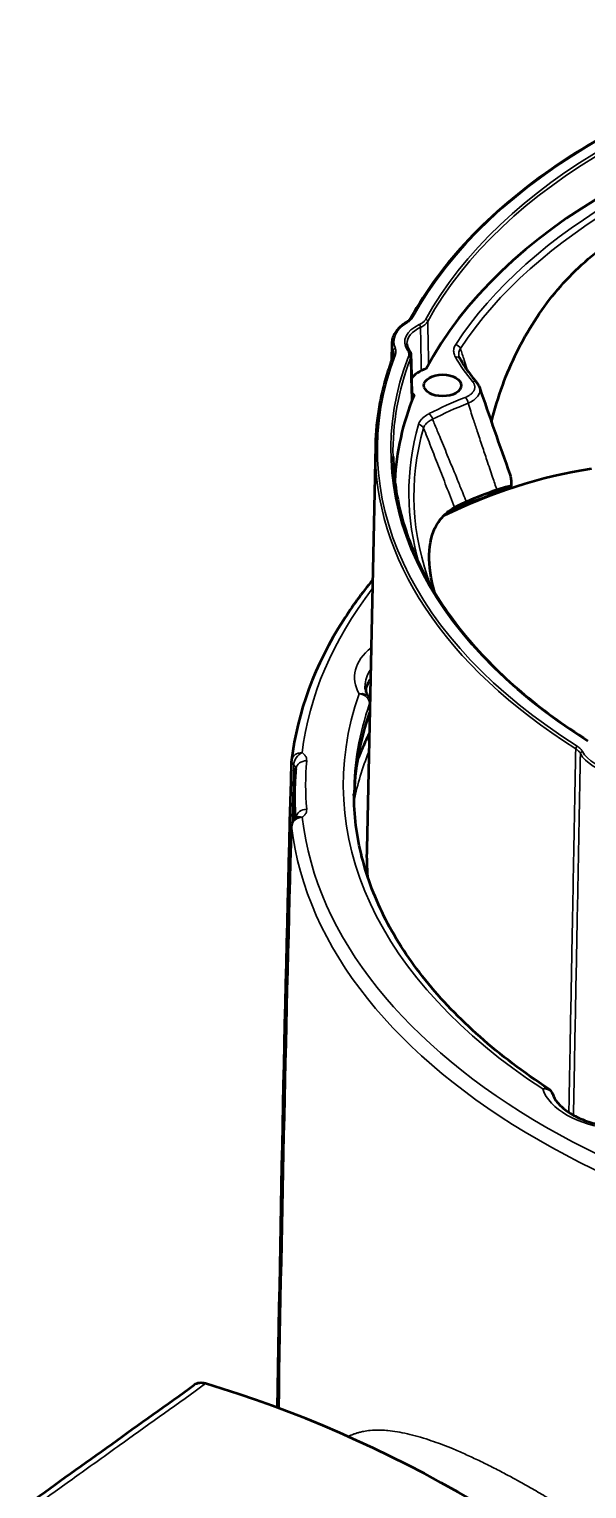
# Model space of a CAD drawing. Header units: millimetres. Extents: x 40 to 2195, y 40 to 1687.
# Drawn here: x 393.4 to 445.6, y 1440 to 1576.8 of the extents above; entities that cross this region are included whole.
import ezdxf

# ---------------------------------------------------------------- set-up
doc = ezdxf.new("R2010")
doc.units = ezdxf.units.MM
doc.header["$LTSCALE"] = 8
doc.layers.add('Visible (ISO)', color=7, linetype='Continuous', lineweight=50)
doc.layers.add('Visible Narrow (ISO)', color=7, linetype='Continuous', lineweight=35)

msp = doc.modelspace()

# ---------------------------------------------------------------- linework, layer by layer
at = {"layer": 'Visible (ISO)'}
for p, q in [((427.334, 1547.387), (427.299, 1545.74)), ((427.521, 1546.425), (427.521, 1546.425)), ((433.651, 1546.073), (433.651, 1546.073)), ((435.535, 1543.258), (435.535, 1543.258)), ((425.789, 1537.776), (424.981, 1499.975))]:
    msp.add_line(p, q, dxfattribs=at)
for centre, start, end in [((424.275, 1513.73), 0.79433, 30.46834), ((418.94, 1508.205), 173.38266, 178.43486), ((418.94, 1502.146), 126.64089, 178.43108), ((441.465, 1476.69), 18.99352, 56.84651)]:
    msp.add_arc(centre, 1, start, end, dxfattribs=at)
for centre, major_axis, ratio, start_param, end_param in [((497.287, 1533.344), (-69.709, 0), 0.5773503, 5.0060857, 5.9894886), ((429.29, 1549.654), (-0.175, 0.096), 0.7786372, 6.2831848, 6.2837102), ((427.669, 1546.162), (-0.187, 0.072), 0.7971923, 6.28276, 6.2830868), ((433.282, 1545.68), (0.433, 0.249), 0.7748885, 0.000048, 0.0002882), ((432.087, 1543.431), (-3.109, 0), 0.5773503, 5.2248073, 5.9243031), ((432.087, 1543.431), (-3.109, 0), 0.5773503, 0.3846699, 0.5347792), ((497.287, 1533.344), (-69.709, 0), 0.5773503, 6.0532832, 6.2544338), ((452.854, 1518.523), (-30.523, 0), 0.5773503, 5.2518811, 5.3650426), ((458.807, 1504.352), (-35.084, 16.282), 0.7886696, 5.6374747, 5.7120465), ((452.854, 1516.673), (32.808, 0), 0.5773503, 2.104711, 2.238898), ((464.76, 1542.326), (-32.59, 0), 0.5773503, 0.5138357, 0.5144651), ((432.087, 1514.445), (-7.25, 0), 0.5773503, 5.9151833, 6.1776828), ((497.287, 1504.359), (-73.5, 0), 0.5773503, 6.0829881, 6.2734983), ((497.287, 1499.46), (-72.312, 0), 0.5773503, 6.2708424, 6.3323098), ((410.399, 1447.217), (-1.499, 2.61), 0.5757113, 5.7415429, 6.3412055), ((435.147, 1316.365), (-75, 129.904), 0.5773503, 5.2573508, 5.7382235)]:
    msp.add_ellipse(centre, major_axis=major_axis, ratio=ratio, start_param=start_param, end_param=end_param, dxfattribs=at)
msp.add_ellipse((432.087, 1543.431), major_axis=(-1.75, 0), ratio=0.5773503, dxfattribs=at)
for points, knots in [([(476.292, 1576.809), (471.891, 1576.027), (467.622, 1575), (459.504, 1572.489), (455.655, 1571.007), (448.519, 1567.641), (445.233, 1565.757), (439.346, 1561.659), (436.744, 1559.444), (432.326, 1554.764), (430.508, 1552.298), (429.116, 1549.753)], [2.65456212, 2.65456212, 2.65456212, 2.65456212, 2.84790479, 2.84790479, 3.04124746, 3.04124746, 3.23459014, 3.23459014, 3.42793281, 3.42793281, 3.62119718, 3.62119718, 3.62119718, 3.62119718]), ([(436.658, 1540.001), (436.953, 1541.173), (437.306, 1542.332), (438.496, 1545.58), (439.488, 1547.6), (441.878, 1551.307), (443.278, 1552.996), (446.392, 1555.95), (448.107, 1557.214), (451.685, 1559.28), (453.671, 1560.152), (457.927, 1561.454), (460.196, 1561.883), (464.86, 1562.249), (467.258, 1562.186), (471.301, 1561.679), (472.958, 1561.354), (474.57, 1560.931)], [17.1087989, 17.1087989, 17.1087989, 17.1087989, 17.5147759, 17.5147759, 18.2738196, 18.2738196, 19.0328633, 19.0328633, 19.7919071, 19.7919071, 20.5509508, 20.5509508, 21.3099945, 21.3099945, 22.0690383, 22.0690383, 22.6025626, 22.6025626, 22.6025626, 22.6025626]), ([(428.682, 1549.332), (428.823, 1549.417), (428.938, 1549.515), (429.058, 1549.658), (429.089, 1549.704), (429.114, 1549.75)], [0, 0, 0, 0, 0.063487653, 0.063487653, 0.092531559, 0.092531559, 0.092531559, 0.092531559]), ([(428.683, 1549.332), (428.519, 1549.233), (428.367, 1549.125), (428.09, 1548.897), (427.966, 1548.777), (427.748, 1548.523), (427.654, 1548.39), (427.501, 1548.116), (427.442, 1547.973), (427.359, 1547.683), (427.337, 1547.535), (427.334, 1547.387)], [3.16699581, 3.16699581, 3.16699581, 3.16699581, 3.31652623, 3.31652623, 3.46605665, 3.46605665, 3.61558707, 3.61558707, 3.76511749, 3.76511749, 3.91464791, 3.91464791, 3.91464791, 3.91464791]), ([(428.741, 1547.329), (428.742, 1547.287), (428.746, 1547.245), (428.759, 1547.161), (428.768, 1547.119), (428.791, 1547.035), (428.806, 1546.993), (428.84, 1546.909), (428.861, 1546.867), (428.907, 1546.783), (428.933, 1546.742), (428.962, 1546.7)], [3.93933373, 3.93933373, 3.93933373, 3.93933373, 4.01337438, 4.01337438, 4.08741504, 4.08741504, 4.16145569, 4.16145569, 4.23549635, 4.23549635, 4.309537, 4.309537, 4.309537, 4.309537]), ([(427.483, 1546.234), (427.27, 1545.679), (427.077, 1545.122), (426.73, 1544.003), (426.577, 1543.441), (426.311, 1542.314), (426.198, 1541.749), (426.012, 1540.617), (425.939, 1540.049), (425.833, 1538.913), (425.801, 1538.345), (425.789, 1537.776)], [3.70910738, 3.70910738, 3.70910738, 3.70910738, 3.75021548, 3.75021548, 3.79132359, 3.79132359, 3.8324317, 3.8324317, 3.8735398, 3.8735398, 3.91464791, 3.91464791, 3.91464791, 3.91464791]), ([(428.961, 1546.7), (429.049, 1546.575), (429.106, 1546.434), (429.125, 1546.266), (429.127, 1546.241), (429.127, 1546.216)], [0, 0, 0, 0, 0.062933356, 0.062933356, 0.073872288, 0.073872288, 0.073872288, 0.073872288]), ([(433.716, 1545.93), (433.803, 1545.778), (433.893, 1545.628), (434.081, 1545.327), (434.178, 1545.178), (434.38, 1544.88), (434.484, 1544.732), (434.699, 1544.437), (434.809, 1544.29), (435.038, 1543.998), (435.155, 1543.853), (435.276, 1543.708)], [3.20041822, 3.20041822, 3.20041822, 3.20041822, 3.22627902, 3.22627902, 3.25213982, 3.25213982, 3.27800061, 3.27800061, 3.30386141, 3.30386141, 3.32972221, 3.32972221, 3.32972221, 3.32972221]), ([(427.447, 1536.769), (427.488, 1534.822), (427.776, 1532.877), (428.838, 1529.029), (429.612, 1527.127), (431.632, 1523.404), (432.879, 1521.584), (435.818, 1518.066), (437.511, 1516.367), (441.308, 1513.128), (443.412, 1511.588), (445.7, 1510.143)], [3.93933373, 3.93933373, 3.93933373, 3.93933373, 4.08500363, 4.08500363, 4.23067353, 4.23067353, 4.37634344, 4.37634344, 4.52201334, 4.52201334, 4.66768325, 4.66768325, 4.66768325, 4.66768325]), ([(438.392, 1535.1), (438.413, 1535.039), (438.432, 1534.977), (438.518, 1534.636), (438.537, 1534.328), (438.514, 1534.006)], [0.0813268, 0.0813268, 0.0813268, 0.0813268, 0.10610288, 0.10610288, 0.21221273, 0.21221273, 0.21221273, 0.21221273]), ([(438.514, 1534.006), (438.38, 1533.991), (438.201, 1533.953), (437.858, 1533.861), (437.728, 1533.823), (437.458, 1533.738), (437.32, 1533.693), (437.175, 1533.642)], [0.000001, 0.000001, 0.000001, 0.000001, 0.10642832, 0.10642832, 0.16184978, 0.16184978, 0.21285078, 0.21285078, 0.21285078, 0.21285078]), ([(431.361, 1523.982), (431.268, 1524.299), (431.187, 1524.612), (430.834, 1526.183), (430.756, 1527.342), (431.018, 1529.35), (431.358, 1530.2), (432.236, 1531.333), (432.685, 1531.71), (433.197, 1531.995)], [20.3672742, 20.3672742, 20.3672742, 20.3672742, 20.5509508, 20.5509508, 21.3099945, 21.3099945, 22.0690383, 22.0690383, 22.6025626, 22.6025626, 22.6025626, 22.6025626]), ([(434.318, 1532.523), (434.049, 1532.405), (433.816, 1532.299), (433.437, 1532.121), (433.293, 1532.049), (433.197, 1531.995)], [-0.20383541, -0.20383541, -0.20383541, -0.20383541, -0.10188631, -0.10188631, -0.000001, -0.000001, -0.000001, -0.000001]), ([(425.52, 1525.179), (424.521, 1523.959), (423.613, 1522.712), (420.118, 1517.256), (418.469, 1512.817), (417.947, 1508.32)], [3.48551559, 3.48551559, 3.48551559, 3.48551559, 3.57270423, 3.57270423, 3.86011195, 3.86011195, 3.86011195, 3.86011195]), ([(424.837, 1515.262), (424.837, 1515.196), (424.841, 1515.129), (424.856, 1514.996), (424.867, 1514.93), (424.898, 1514.795), (424.917, 1514.727), (424.965, 1514.589), (424.993, 1514.52), (425.058, 1514.379), (425.095, 1514.308), (425.137, 1514.237)], [3.92699082, 3.92699082, 3.92699082, 3.92699082, 3.99247679, 3.99247679, 4.05796276, 4.05796276, 4.12344873, 4.12344873, 4.18893471, 4.18893471, 4.25442068, 4.25442068, 4.25442068, 4.25442068]), ([(425.212, 1510.809), (424.994, 1510.366), (424.787, 1509.922), (424.419, 1509.078), (424.255, 1508.679), (424.101, 1508.279)], [3.649113531, 3.649113531, 3.649113531, 3.649113531, 3.680383339, 3.680383339, 3.708187621, 3.708187621, 3.708187621, 3.708187621]), ([(418.275, 1506.091), (418.278, 1506.187), (418.282, 1506.282), (418.291, 1506.474), (418.295, 1506.569), (418.306, 1506.761), (418.312, 1506.856), (418.324, 1507.048), (418.331, 1507.143), (418.346, 1507.335), (418.353, 1507.43), (418.362, 1507.526)], [2.375769031, 2.375769031, 2.375769031, 2.375769031, 2.381908258, 2.381908258, 2.388047485, 2.388047485, 2.394186712, 2.394186712, 2.400325939, 2.400325939, 2.406465166, 2.406465166, 2.406465166, 2.406465166]), ([(442.012, 1477.527), (439.669, 1479.058), (437.522, 1480.684), (433.666, 1484.09), (431.956, 1485.869), (429.008, 1489.538), (427.77, 1491.428), (425.783, 1495.279), (425.035, 1497.239), (424.037, 1501.191), (423.787, 1503.183), (423.787, 1505.175)], [1.63237474, 1.63237474, 1.63237474, 1.63237474, 1.77713869, 1.77713869, 1.92190264, 1.92190264, 2.06666659, 2.06666659, 2.21143054, 2.21143054, 2.35619449, 2.35619449, 2.35619449, 2.35619449]), ([(418.344, 1502.948), (418.373, 1502.97), (418.389, 1502.987), (418.395, 1502.994), (418.396, 1502.995), (418.396, 1502.995)], [0, 0, 0, 0, 0.028518031, 0.028518031, 0.036648695, 0.036648695, 0.036648695, 0.036648695]), ([(442.411, 1477.016), (442.496, 1476.768), (442.638, 1476.51), (443.055, 1475.988), (443.33, 1475.725), (444.008, 1475.228), (444.411, 1474.994), (445.318, 1474.582), (445.822, 1474.403), (446.9, 1474.116), (447.474, 1474.008), (448.063, 1473.94)], [4.1231597, 4.1231597, 4.1231597, 4.1231597, 4.3588514, 4.3588514, 4.5945431, 4.5945431, 4.8302348, 4.8302348, 5.0659265, 5.0659265, 5.3016182, 5.3016182, 5.3016182, 5.3016182])]:
    msp.add_open_spline(points, degree=3, knots=knots, dxfattribs=at)
for points in [[(427.482, 1546.234), (427.507, 1546.299), (427.52, 1546.362), (427.521, 1546.425)], [(429.127, 1546.216), (429.159, 1544.821), (429.19, 1543.427), (429.221, 1542.032)], [(433.651, 1546.073), (433.666, 1546.027), (433.687, 1545.979), (433.716, 1545.93)], [(435.276, 1543.708), (435.389, 1543.573), (435.479, 1543.421), (435.535, 1543.258)], [(435.535, 1543.258), (436.465, 1540.536), (437.415, 1537.816), (438.392, 1535.1)], [(432.198, 1531.237), (436.524, 1533.36), (441.235, 1534.907), (446.042, 1535.651)], [(416.639, 1447.646), (416.954, 1467.809), (417.388, 1488.006), (417.941, 1508.232)], [(418.165, 1502.777), (418.201, 1503.881), (418.238, 1504.986), (418.275, 1506.091)], [(416.737, 1447.609), (417.042, 1465.826), (417.443, 1484.013), (417.941, 1502.173)], [(393.369, 1438.702), (398.518, 1442.393), (403.667, 1446.083), (408.816, 1449.773)]]:
    msp.add_open_spline(points, degree=3, dxfattribs=at)
at = {"layer": 'Visible Narrow (ISO)'}
for p, q in [((435.263, 1542.282), (435.263, 1542.282)), ((430.174, 1539.615), (430.174, 1539.615)), ((425.255, 1512.814), (425.255, 1513.615))]:
    msp.add_line(p, q, dxfattribs=at)
for centre, major_axis, ratio, start_param, end_param in [((497.287, 1537.427), (-71.303, 0), 0.5773503, 5.010277, 5.97747), ((497.287, 1537.427), (-70.046, 0), 0.5773503, 5.0188941, 5.9766802), ((497.287, 1537.266), (-69.846, 0), 0.5773503, 5.0188941, 5.9766802), ((497.287, 1533.344), (-68.363, 0), 0.5773503, 5.072714, 5.9228603), ((497.287, 1533.062), (-67.888, 0), 0.5773503, 5.072714, 5.9228587), ((429.29, 1549.654), (-0.175, 0.096), 0.7786372, 5.1148046, 6.2831853), ((430.506, 1549.466), (-0.175, 0.096), 0.7784429, 3.5623502, 5.1149931), ((432.087, 1547.513), (-4.553, 0), 0.5773503, 5.5231903, 6.5195815), ((432.087, 1547.513), (-3.546, 0), 0.5773503, 5.3770404, 6.6657315), ((428.786, 1549.161), (-0.104, 0.171), 0.5918291, 5.4843675, 6.2829122), ((432.087, 1547.353), (-3.346, 0), 0.5773503, 5.3770404, 6.2955282), ((429.9, 1548.961), (-0.082, 0.182), 0.5036026, 3.9979488, 5.5512918), ((432.087, 1547.353), (-4.753, 0), 0.5773503, 6.2708424, 6.519525), ((427.66, 1546.734), (-0.185, -0.077), 0.7937884, 4.3925509, 5.945894), ((433.314, 1546.852), (0.419, -0.273), 0.764063, 0.7767032, 2.0333403), ((497.287, 1537.427), (-71.303, 0), 0.5773503, 6.0653019, 7.0246675), ((497.287, 1537.427), (-70.046, 0), 0.5773503, 6.0660917, 7.0238777), ((497.287, 1537.266), (-69.846, 0), 0.5773503, 6.0660917, 6.2955282), ((427.669, 1546.162), (-0.187, 0.072), 0.7971923, 5.0087364, 6.2827613), ((428.797, 1546.586), (0.164, 0.114), 0.757478, 0.0001617, 1.0842578), ((428.885, 1545.974), (0.187, -0.071), 0.7973314, 0.3131349, 1.8664779), ((433.282, 1545.68), (0.433, 0.249), 0.7748885, 0.0002873, 1.1516266), ((464.76, 1552.124), (-33.168, 0), 0.5773503, 0.3206249, 0.4499289), ((434.893, 1543.387), (0.384, 0.321), 0.7352372, 6.28317, 7.3025742), ((452.854, 1526.471), (33.168, 0), 0.5773503, 2.1680649, 2.297369), ((452.854, 1526.154), (32.681, 0), 0.5773503, 2.1680649, 2.297369), ((434.201, 1541.897), (0.183, -0.465), 0.4591864, 1.0902064, 2.4340999), ((430.82, 1540.376), (0.228, -0.445), 0.5424083, 1.0400234, 2.3839269), ((497.287, 1533.344), (-68.363, 0), 0.5773503, 6.1199116, 6.4530742), ((497.287, 1533.062), (-67.888, 0), 0.5773503, 6.1199116, 6.5015736), ((429.833, 1539.352), (0.481, -0.137), 0.8056378, 0.5401742, 1.7969529), ((497.287, 1537.266), (-71.503, 0), 0.5773503, 6.2708424, 7.0246667), ((497.287, 1505.992), (-78.522, 0), 0.5773503, 5.8659159, 6.2163059), ((432.087, 1516.078), (-8.25, 0), 0.5773503, 5.6606876, 6.6106152), ((432.087, 1515.262), (-7.25, 0), 0.5773503, 5.9083322, 6.2831853), ((497.287, 1505.992), (-74.5, 0), 0.5773503, 6.0829643, 7.0070051), ((424.275, 1513.73), (0.862, 0.507), 0.7731178, 0, 1.1439364), ((424.275, 1513.73), (0.943, -0.332), 0.8001851, 0.2741833, 1.8449796), ((497.287, 1505.175), (-73.5, 0), 0.5773503, 6.0829643, 6.2831853), ((424.275, 1513.73), (1, 0), 0.5773503, 6.0829643, 6.2402264), ((418.94, 1508.205), (-0.993, 0.115), 0.8146713, 4.8066714, 6.2831853), ((418.94, 1508.205), (0.597, 0.802), 0.6449819, 0.8564123, 2.4085167), ((497.287, 1499.46), (-74.017, 0), 0.5773503, 6.0557476, 6.1639343), ((444.703, 1509.46), (0.107, 0.169), 0.6021404, 0.8083419, 2.3616849), ((445.19, 1508.962), (0.178, 0.091), 0.7830529, 1.1893771, 2.7431045), ((449.557, 1509.71), (-4.753, 0), 0.5773503, 0.2872025, 1.2846417), ((449.557, 1509.87), (-4.553, 0), 0.5773503, 0.2872025, 1.2846474), ((418.94, 1508.205), (-1, 0.027), 0.5758053, 0.0000001, 0.6757243), ((419.358, 1507.439), (-0.996, 0.087), 0.8154651, 4.7833332, 6.2831853), ((497.287, 1505.992), (-78.027, 0), 0.5773503, 6.2329146, 6.333456), ((497.287, 1505.198), (-79.027, 0), 0.5773503, 6.2636108, 6.332321), ((418.94, 1502.146), (-0.597, 0.802), 0.6449822, 5.4267664, 6.2831829), ((419.358, 1502.912), (-0.996, -0.087), 0.8154651, 4.6414507, 6.112231), ((418.94, 1502.146), (-1, 0.027), 0.5786055, 0.0000003, 0.082671), ((418.94, 1502.146), (-0.993, -0.115), 0.8146713, 4.6181583, 6.1667863), ((497.287, 1505.193), (-79.522, 0), 0.5773503, 0.0668788, 1.5039175), ((419.358, 1502.912), (-0.996, -0.087), 0.815467, 6.1146641, 6.114689), ((497.287, 1505.992), (-78.522, 0), 0.5773503, 0.0668788, 1.5039175), ((441.465, 1476.69), (0.547, 0.837), 0.6117858, 0, 0.8181428), ((441.465, 1476.69), (0.946, 0.325), 0.8008366, 0, 1.301827), ((449.557, 1478.435), (-8.25, 0), 0.5773503, 0.1961689, 1.3746274)]:
    msp.add_ellipse(centre, major_axis=major_axis, ratio=ratio, start_param=start_param, end_param=end_param, dxfattribs=at)
for points, knots in [([(428.786, 1549.325), (428.903, 1549.395), (429.103, 1549.549), (429.239, 1549.724), (429.29, 1549.817)], [0.00000001, 0.00000001, 0.00000001, 0.00000001, 0.5, 1, 1, 1, 1]), ([(430.506, 1549.629), (430.491, 1549.602), (430.474, 1549.575), (430.447, 1549.537), (430.439, 1549.526), (430.41, 1549.489), (430.388, 1549.464), (430.341, 1549.415), (430.316, 1549.391), (430.281, 1549.361), (430.272, 1549.353), (430.236, 1549.323), (430.206, 1549.301), (430.145, 1549.258), (430.112, 1549.237), (430.046, 1549.198), (430.012, 1549.179), (429.952, 1549.149), (429.926, 1549.137), (429.9, 1549.125)], [0.00000005, 0.00000005, 0.00000005, 0.00000005, 0.13091551, 0.13091551, 0.18851296, 0.18851296, 0.32112354, 0.32112354, 0.45729953, 0.45729953, 0.5, 0.5, 0.63739241, 0.63739241, 0.77478481, 0.77478481, 0.90660614, 0.90660614, 1, 1, 1, 1]), ([(430.696, 1549.434), (430.634, 1549.32), (430.45, 1549.108), (430.175, 1548.942), (430.023, 1548.873)], [0.00000001, 0.00000001, 0.00000001, 0.00000001, 0.5, 0.99997986, 0.99997986, 0.99997986, 0.99997986]), ([(430.023, 1548.873), (430.026, 1548.712), (430.029, 1548.55), (430.031, 1548.388), (430.05, 1547.216), (430.07, 1546.021), (430.09, 1544.807)], [0, 0, 0, 0, 0.03237552, 0.03237552, 0.03237552, 0.26593226, 0.26593226, 0.26593226, 0.26593226]), ([(427.669, 1546.326), (427.706, 1546.422), (427.739, 1546.613), (427.7, 1546.803), (427.66, 1546.898)], [0.00000001, 0.00000001, 0.00000001, 0.00000001, 0.5, 1, 1, 1, 1]), ([(433.651, 1546.073), (433.636, 1546.119), (433.596, 1546.282), (433.601, 1546.56), (433.692, 1546.778), (433.759, 1546.882)], [0.20237444, 0.20237444, 0.20237444, 0.20237444, 0.33333333, 0.66666667, 1, 1, 1, 1]), ([(433.759, 1546.882), (433.873, 1546.527), (433.989, 1546.17), (434.192, 1545.543), (434.28, 1545.275), (434.389, 1544.939), (434.411, 1544.872), (434.433, 1544.805)], [0.00000756, 0.00000756, 0.00000756, 0.00000756, 0.1436647, 0.1436647, 0.25, 0.25, 0.27627494, 0.27627494, 0.27627494, 0.27627494]), ([(427.521, 1546.425), (427.521, 1546.434), (427.522, 1546.53), (427.501, 1546.626), (427.466, 1546.71)], [0.45100939, 0.45100939, 0.45100939, 0.45100939, 0.5, 1, 1, 1, 1]), ([(434.201, 1542.305), (434.208, 1542.308), (434.215, 1542.31), (434.264, 1542.33), (434.304, 1542.348), (434.383, 1542.385), (434.421, 1542.404), (434.495, 1542.444), (434.53, 1542.464), (434.589, 1542.501), (434.613, 1542.517), (434.652, 1542.544), (434.667, 1542.555), (434.729, 1542.602), (434.773, 1542.639), (434.853, 1542.717), (434.889, 1542.756), (434.927, 1542.804), (434.933, 1542.812), (434.954, 1542.84), (434.968, 1542.861), (435.005, 1542.92), (435.025, 1542.958), (435.058, 1543.035), (435.071, 1543.074), (435.083, 1543.122), (435.085, 1543.131), (435.093, 1543.172), (435.097, 1543.203), (435.101, 1543.275), (435.1, 1543.315), (435.091, 1543.395), (435.083, 1543.435), (435.063, 1543.502), (435.053, 1543.53), (435.036, 1543.57), (435.031, 1543.582), (435.011, 1543.622), (434.996, 1543.649), (434.963, 1543.703), (434.945, 1543.73), (434.914, 1543.769), (434.904, 1543.782), (434.893, 1543.796)], [0, 0, 0, 0, 0.0081642, 0.0081642, 0.05883717, 0.05883717, 0.11019106, 0.11019106, 0.1619352, 0.1619352, 0.2, 0.2, 0.22454939, 0.22454939, 0.30533633, 0.30533633, 0.38530196, 0.38530196, 0.4, 0.4, 0.44058641, 0.44058641, 0.5122512, 0.5122512, 0.58392029, 0.58392029, 0.6, 0.6, 0.65664602, 0.65664602, 0.72832301, 0.72832301, 0.8, 0.8, 0.85047441, 0.85047441, 0.87396848, 0.87396848, 0.9246825, 0.9246825, 0.97478046, 0.97478046, 1, 1, 1, 1]), ([(434.475, 1541.756), (434.676, 1541.843), (435.035, 1542.047), (435.408, 1542.413), (435.595, 1542.814), (435.585, 1543.1), (435.539, 1543.245), (435.535, 1543.258)], [0, 0, 0, 0, 0.2, 0.4, 0.6, 0.8, 0.81947743, 0.81947743, 0.81947743, 0.81947743]), ([(434.475, 1541.756), (434.635, 1541.266), (434.797, 1540.77), (435.083, 1539.899), (435.205, 1539.527), (435.482, 1538.689), (435.637, 1538.221), (435.94, 1537.31), (436.088, 1536.867), (436.413, 1535.895), (436.592, 1535.364), (436.905, 1534.437), (437.039, 1534.04), (437.175, 1533.642)], [0, 0, 0, 0, 0.1925373, 0.1925373, 0.3333333, 0.3333333, 0.5059868, 0.5059868, 0.6666667, 0.6666667, 0.8581838, 0.8581838, 1, 1, 1, 1]), ([(430.302, 1539.433), (430.333, 1539.539), (430.437, 1539.746), (430.722, 1540.028), (430.991, 1540.187), (431.144, 1540.258)], [0.00000026, 0.00000026, 0.00000026, 0.00000026, 0.33333333, 0.66666667, 1, 1, 1, 1]), ([(431.144, 1540.258), (431.291, 1539.905), (431.439, 1539.546), (431.59, 1539.183), (431.69, 1538.941), (431.791, 1538.696), (431.893, 1538.449), (432.131, 1537.873), (432.373, 1537.287), (432.62, 1536.684), (432.638, 1536.641), (432.655, 1536.598), (432.673, 1536.555), (432.939, 1535.908), (433.211, 1535.241), (433.486, 1534.568), (433.563, 1534.38), (433.64, 1534.191), (433.717, 1534.001), (433.916, 1533.513), (434.116, 1533.021), (434.318, 1532.523)], [0, 0, 0, 0, 0.14982048, 0.14982048, 0.14982048, 0.25, 0.25, 0.25, 0.48341367, 0.48341367, 0.48341367, 0.5, 0.5, 0.5, 0.75, 0.75, 0.75, 0.81998789, 0.81998789, 0.81998789, 1, 1, 1, 1]), ([(430.302, 1539.433), (430.527, 1538.865), (430.756, 1538.283), (430.988, 1537.691), (431.221, 1537.098), (431.457, 1536.494), (431.698, 1535.874), (431.94, 1535.254), (432.187, 1534.618), (432.437, 1533.971), (432.687, 1533.324), (432.94, 1532.666), (433.197, 1531.995)], [0, 0, 0, 0, 0.25, 0.25, 0.25, 0.5, 0.5, 0.5, 0.75, 0.75, 0.75, 1, 1, 1, 1]), ([(418.94, 1509.021), (419.039, 1508.948), (419.2, 1508.793), (419.344, 1508.529), (419.366, 1508.348), (419.358, 1508.255)], [0.00000007, 0.00000007, 0.00000007, 0.00000007, 0.33333333, 0.66666667, 1, 1, 1, 1]), ([(444.555, 1509.385), (444.528, 1507.927), (444.5, 1506.455), (444.444, 1503.501), (444.416, 1502.018), (444.337, 1497.835), (444.286, 1495.111), (444.228, 1492.003), (444.222, 1491.682), (444.157, 1488.235), (444.097, 1485.027), (444.016, 1480.714), (443.997, 1479.722), (443.957, 1477.596), (443.936, 1476.457), (443.914, 1475.307)], [0.00000137, 0.00000137, 0.00000137, 0.00000137, 0.12557584, 0.12557584, 0.25, 0.25, 0.4742247, 0.4742247, 0.5, 0.5, 0.75, 0.75, 0.823582, 0.823582, 0.90619606, 0.90619606, 0.90619606, 0.90619606]), ([(444.998, 1508.932), (444.942, 1506.033), (444.885, 1503.077), (444.827, 1500.08), (444.769, 1497.083), (444.71, 1494.044), (444.65, 1490.922), (444.59, 1487.799), (444.528, 1484.594), (444.464, 1481.264), (444.425, 1479.238), (444.385, 1477.164), (444.344, 1475.048)], [0, 0, 0, 0, 0.25, 0.25, 0.25, 0.5, 0.5, 0.5, 0.75, 0.75, 0.75, 0.90218549, 0.90218549, 0.90218549, 0.90218549]), ([(445.19, 1509.125), (445.142, 1509.219), (445.012, 1509.396), (444.817, 1509.551), (444.703, 1509.623)], [0.00000002, 0.00000002, 0.00000002, 0.00000002, 0.5, 1, 1, 1, 1]), ([(418.151, 1507.866), (418.186, 1507.841), (418.218, 1507.814), (418.247, 1507.783), (418.249, 1507.781), (418.258, 1507.77), (418.266, 1507.762), (418.292, 1507.729), (418.308, 1507.704), (418.33, 1507.661), (418.338, 1507.643), (418.344, 1507.623), (418.345, 1507.62), (418.353, 1507.594), (418.358, 1507.571), (418.361, 1507.537), (418.361, 1507.526), (418.361, 1507.515)], [0, 0, 0, 0, 0.24419874, 0.24419874, 0.26256522, 0.26256522, 0.33333333, 0.33333333, 0.53130312, 0.53130312, 0.66666667, 0.66666667, 0.6872146, 0.6872146, 0.86109949, 0.86109949, 0.93956298, 0.93956298, 0.93956298, 0.93956298]), ([(419.358, 1503.728), (419.366, 1503.635), (419.344, 1503.455), (419.2, 1503.191), (419.039, 1503.035), (418.94, 1502.962)], [0, 0, 0, 0, 0.33333333, 0.66666667, 0.99999992, 0.99999992, 0.99999992, 0.99999992]), ([(416.74, 1447.608), (416.798, 1451.056), (416.86, 1454.537), (416.926, 1458.076), (417.019, 1463.011), (417.121, 1468.058), (417.23, 1473.104), (417.34, 1478.149), (417.457, 1483.194), (417.577, 1488.051), (417.696, 1492.909), (417.818, 1497.579), (417.943, 1502.125)], [0.25658997, 0.25658997, 0.25658997, 0.25658997, 0.4, 0.4, 0.4, 0.6, 0.6, 0.6, 0.8, 0.8, 0.8, 1, 1, 1, 1]), ([(394.433, 1438.816), (395.643, 1439.684), (396.853, 1440.552), (398.062, 1441.418), (399.434, 1442.402), (400.805, 1443.385), (402.174, 1444.367), (404.75, 1446.214), (407.322, 1448.058), (409.89, 1449.899)], [0, 0, 0, 0, 0.23419621, 0.23419621, 0.23419621, 0.5, 0.5, 0.5, 1, 1, 1, 1]), ([(423.241, 1444.939), (423.246, 1444.942), (423.251, 1444.945), (423.408, 1445.025), (423.568, 1445.095), (423.781, 1445.176), (423.827, 1445.193), (423.971, 1445.243), (424.07, 1445.274), (424.272, 1445.331), (424.374, 1445.357), (424.508, 1445.387), (424.538, 1445.394), (424.754, 1445.439), (424.944, 1445.47), (425.198, 1445.5), (425.258, 1445.507), (425.577, 1445.537), (425.842, 1445.548), (426.353, 1445.545), (426.597, 1445.534), (426.884, 1445.511), (426.922, 1445.507), (427.25, 1445.478), (427.547, 1445.439), (428.157, 1445.338), (428.47, 1445.276), (429.111, 1445.129), (429.439, 1445.045), (430.111, 1444.854), (430.455, 1444.747), (431.1, 1444.532), (431.398, 1444.427), (431.762, 1444.293), (431.822, 1444.271), (432.199, 1444.129), (432.52, 1444.003), (432.898, 1443.849), (432.949, 1443.828), (433.379, 1443.65), (433.765, 1443.484), (434.55, 1443.133), (434.949, 1442.949), (435.759, 1442.564), (436.17, 1442.362), (437.005, 1441.942), (437.429, 1441.724), (438.2, 1441.318), (438.545, 1441.133), (438.984, 1440.894), (439.075, 1440.844), (439.607, 1440.552), (440.053, 1440.303), (440.505, 1440.045)], [0.14860709, 0.14860709, 0.14860709, 0.14860709, 0.15, 0.15, 0.18939332, 0.18939332, 0.2, 0.2, 0.22203187, 0.22203187, 0.24364574, 0.24364574, 0.25, 0.25, 0.28824742, 0.28824742, 0.3, 0.3, 0.35, 0.35, 0.39343442, 0.39343442, 0.4, 0.4, 0.45, 0.45, 0.5, 0.5, 0.55, 0.55, 0.6, 0.6, 0.64175623, 0.64175623, 0.65, 0.65, 0.69326991, 0.69326991, 0.7, 0.7, 0.75, 0.75, 0.8, 0.8, 0.85, 0.85, 0.9, 0.9, 0.93970917, 0.93970917, 0.95, 0.95, 1, 1, 1, 1]), ([(469.106, 1416.483), (468.819, 1416.851), (468.521, 1417.222), (468.16, 1417.658), (468.108, 1417.721), (467.768, 1418.128), (467.473, 1418.472), (467.084, 1418.915), (466.999, 1419.011), (466.701, 1419.346), (466.484, 1419.586), (466.071, 1420.036), (465.876, 1420.245), (465.288, 1420.868), (464.883, 1421.288), (464.414, 1421.762), (464.366, 1421.81), (464.101, 1422.077), (463.88, 1422.297), (463.437, 1422.733), (463.216, 1422.949), (462.948, 1423.208), (462.903, 1423.251), (462.452, 1423.685), (462.043, 1424.071), (461.542, 1424.537), (461.451, 1424.62), (460.858, 1425.167), (460.353, 1425.623), (459.37, 1426.494), (458.891, 1426.91), (458.38, 1427.346), (458.349, 1427.373), (457.806, 1427.836), (457.294, 1428.265), (456.268, 1429.109), (455.754, 1429.524), (454.727, 1430.34), (454.214, 1430.741), (453.188, 1431.53), (452.676, 1431.918), (451.721, 1432.629), (451.279, 1432.954), (450.771, 1433.323), (450.704, 1433.372), (450.185, 1433.747), (449.734, 1434.068), (449.232, 1434.422), (449.177, 1434.46), (448.621, 1434.85), (448.123, 1435.195), (447.133, 1435.869), (446.641, 1436.199), (445.666, 1436.844), (445.182, 1437.159), (444.222, 1437.775), (443.747, 1438.076), (442.899, 1438.605), (442.525, 1438.835), (442.061, 1439.118), (441.968, 1439.174), (441.413, 1439.509), (440.956, 1439.781), (440.505, 1440.045)], [0.00000024, 0.00000024, 0.00000024, 0.00000024, 0.04273843, 0.04273843, 0.05, 0.05, 0.08919512, 0.08919512, 0.1, 0.1, 0.12688317, 0.12688317, 0.15, 0.15, 0.19487499, 0.19487499, 0.2, 0.2, 0.22293128, 0.22293128, 0.24547743, 0.24547743, 0.25, 0.25, 0.29098041, 0.29098041, 0.3, 0.3, 0.35, 0.35, 0.3969144, 0.3969144, 0.4, 0.4, 0.45, 0.45, 0.5, 0.5, 0.55, 0.55, 0.6, 0.6, 0.64338514, 0.64338514, 0.65, 0.65, 0.69458451, 0.69458451, 0.7, 0.7, 0.75, 0.75, 0.8, 0.8, 0.85, 0.85, 0.9, 0.9, 0.93993717, 0.93993717, 0.95, 0.95, 1, 1, 1, 1])]:
    msp.add_open_spline(points, degree=3, knots=knots, dxfattribs=at)
for points in [[(430.696, 1549.434), (430.721, 1548.113), (430.745, 1546.762), (430.771, 1545.386)], [(433.282, 1546.089), (433.207, 1546.219), (433.111, 1546.481), (433.124, 1546.885), (433.233, 1547.137), (433.314, 1547.261)], [(427.454, 1546.159), (427.458, 1546.342), (427.462, 1546.526), (427.466, 1546.71)], [(428.798, 1546.749), (428.868, 1546.648), (428.948, 1546.445), (428.925, 1546.24), (428.885, 1546.138)], [(429.127, 1546.216), (429.129, 1546.127), (429.113, 1546.038), (429.081, 1545.952)], [(429.171, 1541.901), (429.142, 1543.216), (429.111, 1544.568), (429.081, 1545.952)], [(429.833, 1539.76), (429.869, 1539.888), (429.99, 1540.135), (430.326, 1540.489), (430.638, 1540.691), (430.82, 1540.784)], [(444.998, 1508.932), (444.955, 1509.016), (444.836, 1509.179), (444.657, 1509.321), (444.555, 1509.385)], [(418.151, 1507.866), (418.096, 1506.073), (418.042, 1504.27), (417.99, 1502.455)]]:
    msp.add_open_spline(points, degree=3, dxfattribs=at)

doc.saveas('drawing.dxf')
